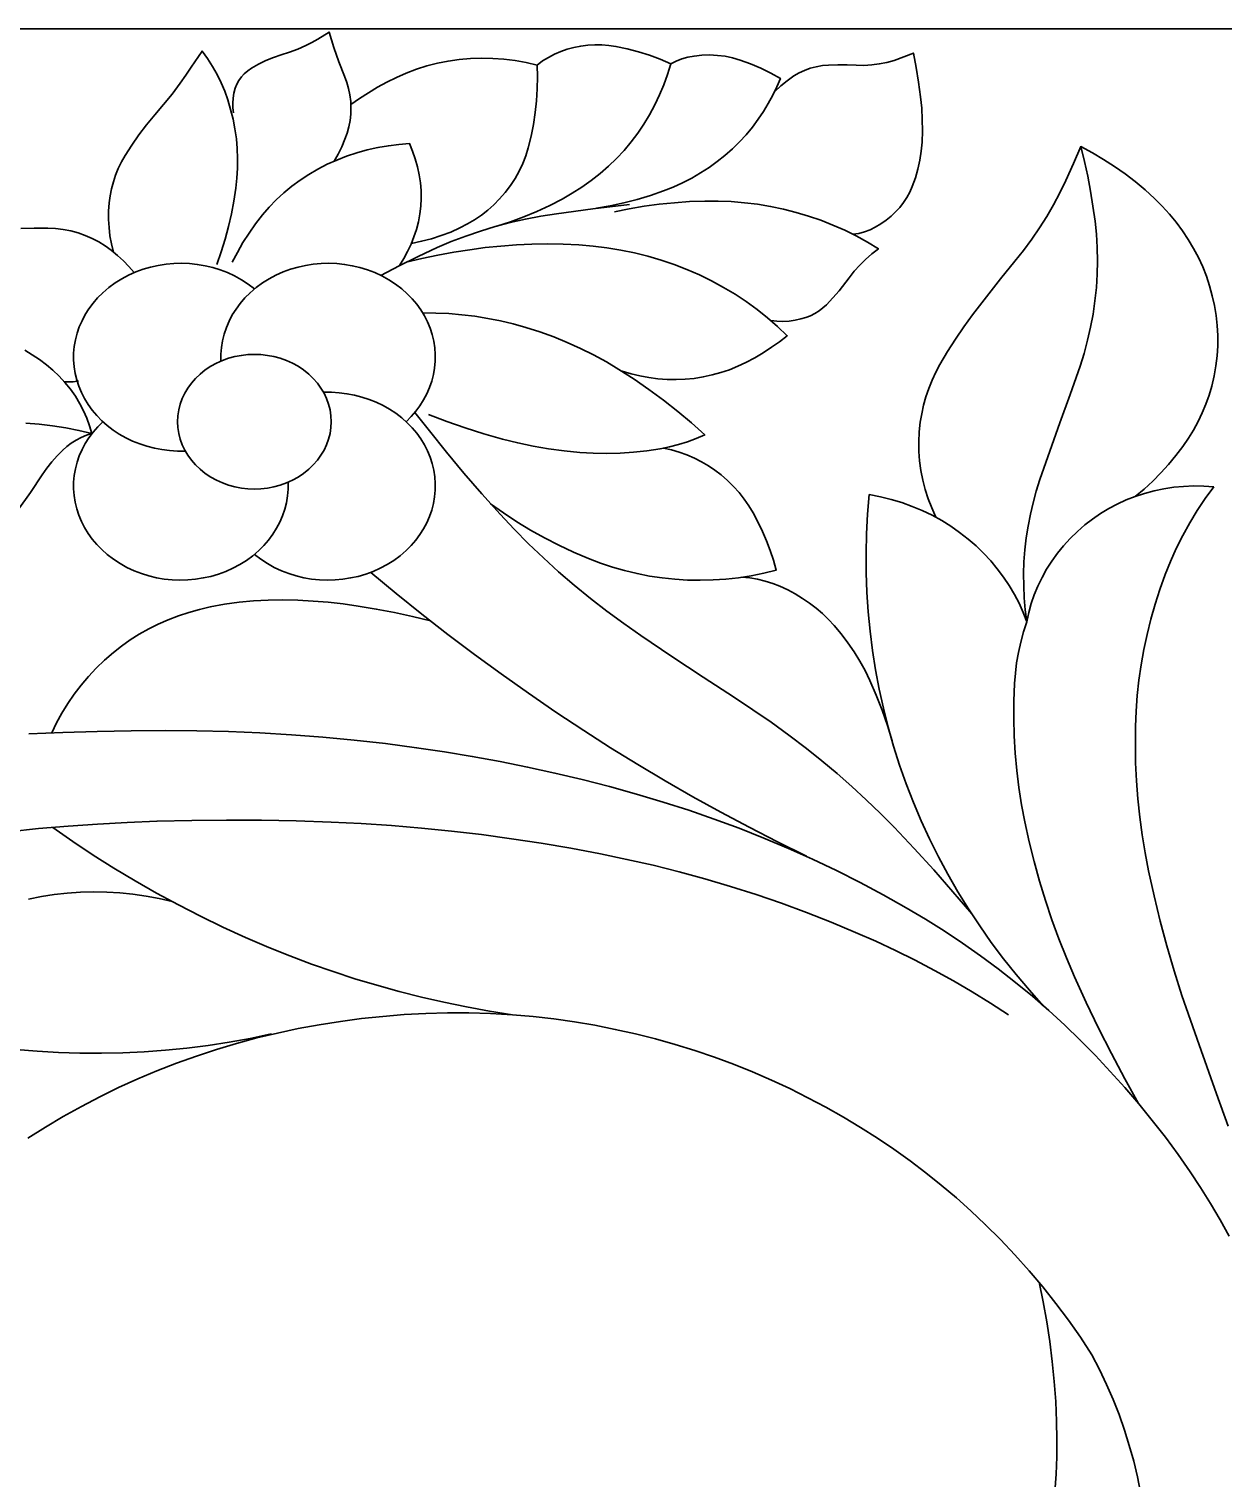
# Model space of a CAD drawing. Header units: millimetres. Extents: x 5940 to 9066, y 1327 to 3250.
# Drawn here: x 7866.7 to 8019.5, y 2942.4 to 3127.9 of the extents above; entities that cross this region are included whole.
import ezdxf

# ---------------------------------------------------------------- set-up
doc = ezdxf.new("R2010")
doc.units = ezdxf.units.MM
doc.layers.add('Default Layer', color=7, linetype='Continuous', lineweight=30)

msp = doc.modelspace()

# ---------------------------------------------------------------- linework, layer by layer
at = {"layer": 'Default Layer', "color": 18, "lineweight": 30, "true_color": 0x000000}
for points in [[(8030.15, 3127.92), (8030.15, 3127.92), (8030.15, 3127.92), (7917.58, 3127.92), (7917.58, 3127.92), (7693.71, 3127.92), (7693.71, 3127.92), (7531.14, 3127.92), (7531.14, 3127.92), (7530.89, 3127.92), (7530.89, 3127.92), (7506.14, 3127.92)], [(7905.7, 3111), (7906.22, 3111.91), (7906.68, 3112.84), (7907.09, 3113.79), (7907.09, 3113.79), (7907.38, 3114.58), (7907.6, 3115.38), (7907.75, 3116.19), (7907.84, 3117.01), (7907.87, 3117.83), (7907.83, 3118.65), (7907.73, 3119.47), (7907.57, 3120.28), (7907.34, 3121.08), (7907.05, 3121.87), (7907.05, 3121.87), (7906.32, 3123.7), (7905.67, 3125.54), (7905.67, 3125.54), (7905.36, 3126.53), (7905.36, 3126.53), (7905.06, 3127.51), (7905.06, 3127.51), (7903.61, 3126.62), (7903.61, 3126.62), (7902.87, 3126.19), (7902.11, 3125.8), (7902.11, 3125.8), (7901.08, 3125.34), (7900.02, 3124.94), (7898.94, 3124.59), (7898.94, 3124.59), (7897.94, 3124.26), (7896.97, 3123.87), (7896.03, 3123.41), (7895.14, 3122.9), (7895.14, 3122.9), (7894.65, 3122.57), (7894.22, 3122.19), (7893.84, 3121.77), (7893.52, 3121.32), (7893.26, 3120.83), (7893.06, 3120.32), (7893.06, 3120.32), (7892.89, 3119.7), (7892.78, 3119.07), (7892.74, 3118.44), (7892.75, 3117.8), (7892.83, 3117.17)], [(7890.69, 3097.78), (7891.25, 3099.38), (7891.75, 3100.99), (7892.19, 3102.61), (7892.57, 3104.25), (7892.89, 3105.89), (7893.14, 3107.55), (7893.14, 3107.55), (7893.28, 3108.81), (7893.35, 3110.08), (7893.36, 3111.35), (7893.31, 3112.61), (7893.2, 3113.87), (7893.02, 3115.13), (7892.78, 3116.38), (7892.47, 3117.62), (7892.11, 3118.85), (7892.11, 3118.85), (7891.72, 3119.95), (7891.26, 3121.03), (7890.74, 3122.08), (7890.16, 3123.11), (7889.52, 3124.12), (7888.82, 3125.09), (7888.82, 3125.09), (7887.43, 3123.02), (7887.43, 3123.02), (7886.73, 3121.99), (7886.01, 3120.96), (7886.01, 3120.96), (7884.97, 3119.58), (7883.89, 3118.23), (7882.76, 3116.91), (7882.76, 3116.91), (7881.72, 3115.66), (7880.74, 3114.38), (7879.82, 3113.06), (7878.96, 3111.71), (7878.96, 3111.71), (7878.5, 3110.89), (7878.09, 3110.06), (7877.75, 3109.2), (7877.46, 3108.33), (7877.22, 3107.45), (7877.05, 3106.56), (7876.93, 3105.65), (7876.93, 3105.65), (7876.86, 3104.6), (7876.85, 3103.54), (7876.91, 3102.49), (7877.03, 3101.44), (7877.21, 3100.39), (7877.46, 3099.36)], [(7915.62, 3100.47), (7916.91, 3100.73), (7918.17, 3101.06), (7919.41, 3101.46), (7920.63, 3101.92), (7921.81, 3102.45), (7921.81, 3102.45), (7922.76, 3102.95), (7923.67, 3103.49), (7924.55, 3104.09), (7925.37, 3104.73), (7926.15, 3105.42), (7926.88, 3106.16), (7926.88, 3106.16), (7927.61, 3106.99), (7928.27, 3107.87), (7928.87, 3108.78), (7929.39, 3109.72), (7929.85, 3110.69), (7930.24, 3111.69), (7930.55, 3112.71), (7930.55, 3112.71), (7930.91, 3114.2), (7931.21, 3115.7), (7931.44, 3117.21), (7931.6, 3118.73), (7931.7, 3120.25), (7931.72, 3121.78), (7931.68, 3123.3), (7931.68, 3123.3), (7930.28, 3123.62), (7928.87, 3123.87), (7927.45, 3124.04), (7926.02, 3124.14), (7924.59, 3124.17), (7923.16, 3124.12), (7921.72, 3124), (7920.3, 3123.81), (7920.3, 3123.81), (7918.93, 3123.53), (7917.57, 3123.18), (7916.25, 3122.76), (7914.95, 3122.27), (7913.69, 3121.71), (7913.69, 3121.71), (7912.47, 3121.1), (7911.27, 3120.45), (7910.11, 3119.76), (7908.97, 3119.02), (7907.87, 3118.25)], [(7926.55, 3102.68), (7928.29, 3103.24), (7929.99, 3103.87), (7931.66, 3104.56), (7933.3, 3105.32), (7934.9, 3106.14), (7934.9, 3106.14), (7936.18, 3106.88), (7937.42, 3107.67), (7938.61, 3108.51), (7939.74, 3109.41), (7940.82, 3110.35), (7941.85, 3111.34), (7942.82, 3112.38), (7943.73, 3113.46), (7944.57, 3114.58), (7945.35, 3115.74), (7946.07, 3116.93), (7946.07, 3116.93), (7946.74, 3118.19), (7947.35, 3119.48), (7947.89, 3120.78), (7948.37, 3122.11), (7948.78, 3123.45), (7948.78, 3123.45), (7947.44, 3124.04), (7946.07, 3124.55), (7944.66, 3125), (7943.23, 3125.38), (7941.77, 3125.69), (7941.77, 3125.69), (7940.87, 3125.82), (7939.96, 3125.89), (7939.06, 3125.9), (7938.16, 3125.84), (7937.28, 3125.73), (7936.4, 3125.55), (7935.55, 3125.32), (7934.72, 3125.03), (7933.91, 3124.68), (7933.13, 3124.28), (7932.39, 3123.82), (7931.68, 3123.3)], [(7939.27, 3104.96), (7941.04, 3105.26), (7942.78, 3105.64), (7944.5, 3106.08), (7946.19, 3106.6), (7947.86, 3107.18), (7947.86, 3107.18), (7949.1, 3107.68), (7950.3, 3108.23), (7951.47, 3108.83), (7952.6, 3109.48), (7953.69, 3110.19), (7954.73, 3110.94), (7955.73, 3111.73), (7956.68, 3112.57), (7957.59, 3113.46), (7958.44, 3114.38), (7959.24, 3115.35), (7959.98, 3116.35), (7959.98, 3116.35), (7960.65, 3117.36), (7961.27, 3118.39), (7961.84, 3119.43), (7962.37, 3120.5), (7962.83, 3121.59), (7962.83, 3121.59), (7961.6, 3122.28), (7960.33, 3122.9), (7959.01, 3123.45), (7957.67, 3123.94), (7957.67, 3123.94), (7956.71, 3124.22), (7955.74, 3124.42), (7954.76, 3124.54), (7953.76, 3124.59), (7952.77, 3124.56), (7951.77, 3124.45), (7951.77, 3124.45), (7950.99, 3124.29), (7950.22, 3124.08), (7949.49, 3123.79), (7948.78, 3123.45)], [(7972.1, 3101.64), (7972.86, 3101.75), (7973.59, 3101.94), (7974.29, 3102.2), (7974.96, 3102.53), (7974.96, 3102.53), (7975.68, 3102.95), (7976.36, 3103.43), (7976.99, 3103.94), (7977.57, 3104.49), (7978.1, 3105.08), (7978.59, 3105.7), (7979.02, 3106.36), (7979.39, 3107.04), (7979.7, 3107.76), (7979.7, 3107.76), (7980.1, 3108.86), (7980.42, 3109.98), (7980.67, 3111.11), (7980.84, 3112.26), (7980.95, 3113.41), (7980.95, 3113.41), (7981, 3114.87), (7980.98, 3116.33), (7980.9, 3117.79), (7980.75, 3119.24), (7980.75, 3119.24), (7980.5, 3121.11), (7980.2, 3122.97), (7979.84, 3124.83), (7979.84, 3124.83), (7978.62, 3124.34), (7977.37, 3123.9), (7977.37, 3123.9), (7976.43, 3123.63), (7975.47, 3123.44), (7974.5, 3123.31), (7973.51, 3123.25), (7972.52, 3123.27), (7972.52, 3123.27), (7971.35, 3123.32), (7970.17, 3123.33), (7968.99, 3123.3), (7968.99, 3123.3), (7968.19, 3123.23), (7967.41, 3123.09), (7966.65, 3122.89), (7965.91, 3122.62), (7965.21, 3122.29), (7964.54, 3121.9), (7964.54, 3121.9), (7963.67, 3121.29), (7962.86, 3120.64), (7962.09, 3119.93)], [(7914.09, 3097.63), (7914.63, 3098.52), (7915.12, 3099.42), (7915.56, 3100.35), (7915.93, 3101.3), (7916.25, 3102.26), (7916.5, 3103.24), (7916.5, 3103.24), (7916.69, 3104.23), (7916.82, 3105.23), (7916.87, 3106.23), (7916.85, 3107.24), (7916.76, 3108.24), (7916.6, 3109.23), (7916.6, 3109.23), (7916.37, 3110.26), (7916.08, 3111.28), (7915.74, 3112.28), (7915.34, 3113.27), (7915.34, 3113.27), (7913.99, 3113.14), (7912.65, 3112.97), (7911.31, 3112.73), (7911.31, 3112.73), (7909.95, 3112.43), (7908.62, 3112.07), (7907.31, 3111.64), (7906.04, 3111.14), (7904.81, 3110.59), (7903.61, 3109.97), (7902.46, 3109.3), (7901.35, 3108.57), (7900.28, 3107.78), (7899.27, 3106.95), (7898.31, 3106.06), (7897.41, 3105.12), (7896.56, 3104.13), (7896.56, 3104.13), (7895.67, 3102.97), (7894.83, 3101.79), (7894.05, 3100.57), (7893.33, 3099.32), (7892.67, 3098.05)], [(8008.22, 3068.05), (8009.36, 3069.02), (8010.46, 3070.03), (8011.5, 3071.09), (8012.5, 3072.18), (8013.43, 3073.31), (8014.32, 3074.48), (8014.32, 3074.48), (8015.03, 3075.51), (8015.68, 3076.57), (8016.27, 3077.65), (8016.8, 3078.76), (8017.27, 3079.88), (8017.68, 3081.03), (8018.03, 3082.2), (8018.03, 3082.2), (8018.33, 3083.49), (8018.55, 3084.78), (8018.7, 3086.08), (8018.78, 3087.37), (8018.78, 3088.67), (8018.71, 3089.96), (8018.58, 3091.24), (8018.37, 3092.51), (8018.09, 3093.77), (8017.75, 3095.02), (8017.33, 3096.25), (8016.86, 3097.46), (8016.31, 3098.65), (8015.7, 3099.82), (8015.02, 3100.96), (8014.28, 3102.08), (8013.48, 3103.17), (8012.61, 3104.22), (8011.68, 3105.24), (8010.69, 3106.23), (8010.69, 3106.23), (8009.48, 3107.32), (8008.22, 3108.37), (8006.92, 3109.37), (8005.57, 3110.31), (8004.17, 3111.21), (8002.74, 3112.06), (8001.26, 3112.85), (8001.26, 3112.85), (8000.32, 3110.68), (7999.34, 3108.52), (7999.34, 3108.52), (7998.59, 3106.96), (7997.77, 3105.42), (7996.9, 3103.92), (7995.97, 3102.44), (7994.98, 3100.99), (7993.93, 3099.57), (7992.83, 3098.19), (7992.83, 3098.19), (7990.99, 3095.92), (7989.18, 3093.63), (7987.4, 3091.32), (7987.4, 3091.32), (7986.28, 3089.78), (7985.21, 3088.21), (7984.19, 3086.61), (7983.24, 3084.98), (7983.24, 3084.98), (7982.7, 3083.97), (7982.22, 3082.94), (7981.8, 3081.9), (7981.44, 3080.83), (7981.14, 3079.75), (7980.9, 3078.66), (7980.71, 3077.56), (7980.71, 3077.56), (7980.59, 3076.32), (7980.53, 3075.08), (7980.55, 3073.84), (7980.64, 3072.61), (7980.81, 3071.38), (7981.04, 3070.16), (7981.35, 3068.96), (7981.73, 3067.76), (7982.18, 3066.59), (7982.7, 3065.43)], [(8001.26, 3112.85), (8001.72, 3110.96), (8002.14, 3109.07), (8002.5, 3107.16), (8002.82, 3105.25), (8003.08, 3103.33), (8003.08, 3103.33), (8003.25, 3101.63), (8003.35, 3099.92), (8003.39, 3098.21), (8003.35, 3096.51), (8003.25, 3094.8), (8003.07, 3093.11), (8002.83, 3091.41), (8002.51, 3089.73), (8002.13, 3088.06), (8001.68, 3086.39), (8001.16, 3084.74), (8001.16, 3084.74), (7999.91, 3081.11), (7998.59, 3077.49), (7998.59, 3077.49), (7997.28, 3073.87), (7996.03, 3070.22), (7996.03, 3070.22), (7995.57, 3068.75), (7995.17, 3067.27), (7994.82, 3065.78), (7994.52, 3064.28), (7994.28, 3062.77), (7994.28, 3062.77), (7994.11, 3061.23), (7993.99, 3059.7), (7993.94, 3058.16), (7993.95, 3056.62), (7994.02, 3055.08), (7994.15, 3053.54), (7994.35, 3052.01), (7994.35, 3052.01), (7993.93, 3050.72), (7993.58, 3049.41), (7993.29, 3048.1), (7993.05, 3046.78), (7992.89, 3045.44), (7992.78, 3044.11), (7992.78, 3044.11), (7992.69, 3041.88), (7992.68, 3039.66), (7992.73, 3037.43), (7992.86, 3035.21), (7993.06, 3033), (7993.34, 3030.79), (7993.68, 3028.58), (7994.1, 3026.39), (7994.1, 3026.39), (7994.66, 3023.86), (7995.28, 3021.34), (7995.98, 3018.83), (7996.74, 3016.35), (7997.57, 3013.87), (7998.47, 3011.42), (7999.43, 3008.99), (8000.46, 3006.57), (8000.46, 3006.57), (8001.96, 3003.27), (8003.53, 3000), (8005.17, 2996.75), (8006.88, 2993.53), (8008.66, 2990.34)], [(7961.6, 3090.58), (7962.38, 3090.5), (7963.15, 3090.48), (7963.93, 3090.52), (7964.7, 3090.63), (7965.45, 3090.79), (7965.45, 3090.79), (7966.07, 3090.98), (7966.67, 3091.21), (7967.23, 3091.5), (7967.76, 3091.82), (7968.26, 3092.2), (7968.72, 3092.61), (7968.72, 3092.61), (7969.55, 3093.48), (7970.33, 3094.39), (7970.33, 3094.39), (7971.62, 3096.07), (7971.62, 3096.07), (7972.27, 3096.89), (7972.97, 3097.67), (7973.72, 3098.41), (7974.52, 3099.11), (7975.37, 3099.77), (7975.37, 3099.77), (7973.96, 3100.63), (7972.52, 3101.42), (7971.05, 3102.15), (7969.53, 3102.82), (7967.99, 3103.43), (7966.42, 3103.97), (7964.82, 3104.44), (7963.2, 3104.85), (7961.56, 3105.19), (7959.9, 3105.47), (7958.23, 3105.68), (7956.54, 3105.81), (7954.84, 3105.88), (7953.14, 3105.88), (7953.14, 3105.88), (7951.19, 3105.81), (7949.25, 3105.67), (7947.32, 3105.48), (7945.4, 3105.22), (7943.48, 3104.9), (7941.59, 3104.52)], [(7943.49, 3105.45), (7938.82, 3104.88), (7934.15, 3104.26), (7934.15, 3104.26), (7932.17, 3103.96), (7930.2, 3103.58), (7928.26, 3103.14), (7926.33, 3102.63), (7924.43, 3102.05), (7922.56, 3101.41), (7920.71, 3100.7), (7918.9, 3099.93), (7918.9, 3099.93), (7916.46, 3098.8), (7914.05, 3097.61), (7911.69, 3096.36)], [(7880.12, 3096.72), (7879.45, 3097.49), (7878.74, 3098.22), (7877.98, 3098.92), (7877.19, 3099.59), (7877.19, 3099.59), (7876.42, 3100.15), (7875.6, 3100.66), (7874.75, 3101.1), (7873.86, 3101.48), (7872.94, 3101.8), (7872, 3102.06), (7871.03, 3102.25), (7870.04, 3102.37), (7869.05, 3102.42), (7869.05, 3102.42), (7867.34, 3102.43), (7865.63, 3102.38)], [(7942.42, 3084.17), (7942.58, 3084.11), (7942.58, 3084.11), (7943.71, 3083.77), (7944.84, 3083.49), (7945.99, 3083.28), (7947.15, 3083.13), (7948.32, 3083.05), (7949.48, 3083.03), (7950.64, 3083.08), (7951.8, 3083.19), (7952.95, 3083.37), (7954.08, 3083.62), (7955.2, 3083.92), (7956.29, 3084.29), (7957.37, 3084.73), (7958.41, 3085.23), (7958.41, 3085.23), (7959.53, 3085.83), (7960.62, 3086.47), (7961.68, 3087.16), (7962.7, 3087.88), (7963.69, 3088.65), (7963.69, 3088.65), (7962.46, 3089.82), (7961.18, 3090.94), (7959.84, 3092.01), (7958.45, 3093.01), (7957.02, 3093.96), (7955.54, 3094.84), (7954.02, 3095.67), (7952.46, 3096.43), (7950.86, 3097.13), (7949.23, 3097.76), (7947.56, 3098.32), (7945.87, 3098.82), (7944.14, 3099.25), (7942.4, 3099.61), (7940.63, 3099.9), (7938.84, 3100.12), (7937.03, 3100.27), (7937.03, 3100.27), (7935.03, 3100.36), (7933.03, 3100.39), (7931.03, 3100.36), (7929.03, 3100.27), (7927.04, 3100.13), (7925.05, 3099.92), (7923.07, 3099.65), (7923.07, 3099.65), (7921.01, 3099.33), (7918.97, 3098.95), (7916.94, 3098.53), (7914.92, 3098.06)], [(7895.52, 3094.63), (7894.71, 3095.25), (7893.86, 3095.81), (7892.98, 3096.3), (7892.06, 3096.72), (7891.13, 3097.08), (7890.17, 3097.38), (7889.19, 3097.61), (7888.2, 3097.78), (7887.2, 3097.88), (7886.2, 3097.92), (7885.2, 3097.9), (7884.2, 3097.81), (7883.21, 3097.65), (7882.23, 3097.44), (7881.27, 3097.16), (7880.33, 3096.81), (7879.42, 3096.41), (7878.53, 3095.94), (7877.69, 3095.4), (7876.87, 3094.81), (7876.11, 3094.15), (7876.11, 3094.15), (7875.45, 3093.5), (7874.86, 3092.81), (7874.33, 3092.09), (7873.86, 3091.35), (7873.45, 3090.57), (7873.1, 3089.78), (7872.82, 3088.96), (7872.6, 3088.12), (7872.46, 3087.28), (7872.38, 3086.42), (7872.37, 3085.55), (7872.37, 3085.55), (7872.44, 3084.68), (7872.57, 3083.83), (7872.77, 3082.99), (7873.04, 3082.17), (7873.37, 3081.37), (7873.77, 3080.59), (7874.23, 3079.84), (7874.75, 3079.12), (7875.33, 3078.43), (7875.97, 3077.77), (7876.66, 3077.16), (7876.66, 3077.16), (7877.42, 3076.57), (7878.22, 3076.05), (7879.06, 3075.57), (7879.93, 3075.16), (7880.83, 3074.79), (7881.75, 3074.49), (7882.71, 3074.25), (7883.67, 3074.06), (7884.66, 3073.94), (7885.66, 3073.88), (7886.66, 3073.88)], [(7914.92, 3077.64), (7915.58, 3078.29), (7916.17, 3078.98), (7916.7, 3079.69), (7917.17, 3080.44), (7917.58, 3081.21), (7917.93, 3082.01), (7918.21, 3082.83), (7918.43, 3083.66), (7918.57, 3084.51), (7918.65, 3085.37), (7918.66, 3086.24), (7918.66, 3086.24), (7918.59, 3087.1), (7918.46, 3087.96), (7918.26, 3088.8), (7917.99, 3089.62), (7917.66, 3090.42), (7917.26, 3091.2), (7916.8, 3091.95), (7916.28, 3092.67), (7915.7, 3093.36), (7915.06, 3094.02), (7914.37, 3094.63), (7914.37, 3094.63), (7913.56, 3095.25), (7912.71, 3095.81), (7911.83, 3096.3), (7910.92, 3096.72), (7909.98, 3097.08), (7909.02, 3097.38), (7908.04, 3097.61), (7907.05, 3097.78), (7906.06, 3097.88), (7905.05, 3097.92), (7904.05, 3097.9), (7903.05, 3097.81), (7902.06, 3097.65), (7901.09, 3097.44), (7900.13, 3097.16), (7899.19, 3096.81), (7898.27, 3096.41), (7897.39, 3095.94), (7896.54, 3095.4), (7895.73, 3094.81), (7894.96, 3094.15), (7894.96, 3094.15), (7894.3, 3093.49), (7893.7, 3092.79), (7893.16, 3092.06), (7892.68, 3091.3), (7892.27, 3090.51), (7891.92, 3089.69), (7891.64, 3088.86), (7891.43, 3088.01), (7891.29, 3087.15), (7891.22, 3086.27), (7891.22, 3085.39)], [(7917.8, 3078.54), (7920.12, 3077.66), (7922.47, 3076.85), (7924.85, 3076.1), (7927.26, 3075.42), (7927.26, 3075.42), (7929.2, 3074.93), (7931.17, 3074.52), (7933.16, 3074.17), (7935.16, 3073.9), (7937.17, 3073.71), (7937.17, 3073.71), (7938.88, 3073.61), (7940.6, 3073.58), (7942.31, 3073.62), (7944.02, 3073.73), (7945.73, 3073.92), (7947.42, 3074.18), (7947.42, 3074.18), (7948.61, 3074.42), (7949.77, 3074.71), (7950.92, 3075.07), (7952.04, 3075.48), (7953.14, 3075.95), (7953.14, 3075.95), (7951.43, 3077.48), (7949.68, 3078.95), (7947.87, 3080.38), (7946, 3081.75), (7944.09, 3083.08), (7942.13, 3084.34), (7942.13, 3084.34), (7940.55, 3085.29), (7938.92, 3086.18), (7937.25, 3087.01), (7935.55, 3087.78), (7933.81, 3088.49), (7932.04, 3089.13), (7930.24, 3089.71), (7930.24, 3089.71), (7928.64, 3090.16), (7927.02, 3090.54), (7925.38, 3090.87), (7923.73, 3091.13), (7922.07, 3091.33), (7920.4, 3091.47), (7918.73, 3091.55), (7917.05, 3091.57)], [(7865.25, 3066.32), (7866.84, 3068.56), (7868.37, 3070.84), (7868.37, 3070.84), (7868.95, 3071.68), (7869.58, 3072.49), (7870.26, 3073.27), (7870.98, 3074.01), (7870.98, 3074.01), (7871.51, 3074.48), (7872.08, 3074.91), (7872.69, 3075.29), (7873.34, 3075.62), (7874.01, 3075.9), (7874.72, 3076.13), (7874.72, 3076.13), (7874.43, 3077.11), (7874.08, 3078.07), (7873.66, 3079.02), (7873.18, 3079.94), (7873.18, 3079.94), (7872.6, 3080.89), (7871.96, 3081.79), (7871.27, 3082.65), (7870.52, 3083.46), (7869.73, 3084.22), (7868.89, 3084.93), (7868.01, 3085.6), (7867.09, 3086.21), (7866.13, 3086.78)], [(7902.47, 3071.55), (7903.05, 3072.11), (7903.58, 3072.71), (7904.03, 3073.34), (7904.43, 3074), (7904.75, 3074.69), (7905.01, 3075.4), (7905.19, 3076.14), (7905.31, 3076.88), (7905.35, 3077.64), (7905.35, 3077.64), (7905.31, 3078.4), (7905.19, 3079.15), (7905.01, 3079.88), (7904.75, 3080.59), (7904.43, 3081.28), (7904.03, 3081.94), (7903.57, 3082.57), (7903.05, 3083.17), (7902.47, 3083.73), (7902.47, 3083.73), (7901.81, 3084.26), (7901.11, 3084.73), (7900.37, 3085.13), (7899.61, 3085.48), (7898.82, 3085.76), (7898.01, 3085.98), (7897.18, 3086.13), (7896.35, 3086.23), (7895.51, 3086.26), (7894.68, 3086.23), (7893.84, 3086.13), (7893.02, 3085.98), (7892.21, 3085.76), (7891.42, 3085.48), (7890.66, 3085.13), (7889.92, 3084.73), (7889.22, 3084.26), (7888.56, 3083.73), (7888.56, 3083.73), (7887.98, 3083.17), (7887.45, 3082.57), (7887, 3081.94), (7886.6, 3081.28), (7886.28, 3080.59), (7886.02, 3079.88), (7885.84, 3079.14), (7885.72, 3078.4), (7885.68, 3077.64), (7885.68, 3077.64), (7885.72, 3076.88), (7885.84, 3076.14), (7886.02, 3075.4), (7886.28, 3074.69), (7886.6, 3074), (7887, 3073.34), (7887.45, 3072.71), (7887.98, 3072.11), (7888.56, 3071.55), (7888.56, 3071.55), (7889.22, 3071.02), (7889.92, 3070.55), (7890.66, 3070.15), (7891.42, 3069.8), (7892.21, 3069.52), (7893.02, 3069.3), (7893.84, 3069.15), (7894.68, 3069.05), (7895.52, 3069.02), (7896.35, 3069.05), (7897.19, 3069.15), (7898.01, 3069.3), (7898.82, 3069.52), (7899.61, 3069.8), (7900.37, 3070.15), (7901.11, 3070.55), (7901.81, 3071.02), (7902.47, 3071.55)], [(7895.51, 3060.65), (7896.32, 3060.03), (7897.17, 3059.47), (7898.05, 3058.98), (7898.97, 3058.56), (7899.9, 3058.2), (7900.86, 3057.9), (7901.84, 3057.67), (7902.83, 3057.5), (7903.83, 3057.4), (7904.83, 3057.36), (7905.83, 3057.39), (7906.83, 3057.48), (7907.82, 3057.63), (7908.8, 3057.84), (7909.76, 3058.12), (7910.7, 3058.47), (7911.61, 3058.88), (7912.49, 3059.35), (7913.34, 3059.88), (7914.15, 3060.47), (7914.92, 3061.13), (7914.92, 3061.13), (7915.57, 3061.78), (7916.17, 3062.47), (7916.7, 3063.19), (7917.17, 3063.93), (7917.58, 3064.71), (7917.93, 3065.5), (7918.21, 3066.32), (7918.42, 3067.16), (7918.57, 3068), (7918.65, 3068.86), (7918.66, 3069.73), (7918.66, 3069.73), (7918.59, 3070.6), (7918.46, 3071.45), (7918.26, 3072.29), (7917.99, 3073.11), (7917.66, 3073.91), (7917.26, 3074.69), (7916.8, 3075.44), (7916.28, 3076.17), (7915.7, 3076.86), (7915.06, 3077.51), (7914.37, 3078.13), (7914.37, 3078.13), (7913.61, 3078.71), (7912.81, 3079.23), (7911.97, 3079.71), (7911.1, 3080.13), (7910.2, 3080.49), (7909.27, 3080.79), (7908.32, 3081.03), (7907.35, 3081.22), (7906.37, 3081.34), (7905.37, 3081.4), (7904.37, 3081.4)], [(7916.05, 3078.82), (7917.91, 3076.45), (7917.91, 3076.45), (7920.08, 3073.73), (7922.31, 3071.04), (7924.6, 3068.39), (7926.95, 3065.78), (7926.95, 3065.78), (7928.74, 3063.88), (7930.59, 3062.02), (7932.49, 3060.2), (7934.44, 3058.43), (7936.45, 3056.7), (7938.51, 3055.02), (7940.61, 3053.39), (7942.77, 3051.8), (7944.97, 3050.27), (7944.97, 3050.27), (7948.94, 3047.59), (7952.93, 3044.95), (7956.95, 3042.34), (7956.95, 3042.34), (7959.31, 3040.77), (7961.64, 3039.16), (7963.92, 3037.5), (7966.16, 3035.79), (7966.16, 3035.79), (7968.13, 3034.21), (7970.07, 3032.59), (7971.96, 3030.93), (7973.81, 3029.23), (7975.61, 3027.49), (7977.36, 3025.71), (7977.36, 3025.71), (7979.93, 3023), (7982.44, 3020.26), (7984.9, 3017.47), (7987.3, 3014.65)], [(7874.72, 3076.13), (7873.05, 3076.53), (7871.37, 3076.86), (7869.68, 3077.12), (7867.98, 3077.31), (7866.28, 3077.43)], [(7876.11, 3077.64), (7875.46, 3076.99), (7874.86, 3076.31), (7874.33, 3075.59), (7873.86, 3074.84), (7873.45, 3074.07), (7873.1, 3073.27), (7872.82, 3072.45), (7872.61, 3071.62), (7872.46, 3070.77), (7872.38, 3069.91), (7872.37, 3069.04), (7872.37, 3069.04), (7872.44, 3068.18), (7872.57, 3067.32), (7872.77, 3066.48), (7873.04, 3065.66), (7873.37, 3064.86), (7873.77, 3064.08), (7874.23, 3063.33), (7874.75, 3062.61), (7875.33, 3061.92), (7875.97, 3061.26), (7876.66, 3060.65), (7876.66, 3060.65), (7877.47, 3060.03), (7878.32, 3059.47), (7879.2, 3058.98), (7880.11, 3058.56), (7881.05, 3058.2), (7882.01, 3057.9), (7882.99, 3057.67), (7883.98, 3057.5), (7884.97, 3057.4), (7885.98, 3057.36), (7886.98, 3057.39), (7887.98, 3057.48), (7888.97, 3057.63), (7889.94, 3057.84), (7890.9, 3058.12), (7891.84, 3058.47), (7892.76, 3058.87), (7893.64, 3059.35), (7894.49, 3059.88), (7895.3, 3060.47), (7896.07, 3061.13), (7896.07, 3061.13), (7896.73, 3061.79), (7897.33, 3062.49), (7897.87, 3063.22), (7898.35, 3063.99), (7898.76, 3064.77), (7899.11, 3065.59), (7899.39, 3066.42), (7899.6, 3067.27), (7899.74, 3068.13), (7899.81, 3069.01), (7899.81, 3069.89)], [(7925.72, 3067.12), (7927.39, 3065.95), (7929.09, 3064.83), (7930.85, 3063.77), (7932.64, 3062.77), (7934.48, 3061.83), (7936.35, 3060.94), (7938.26, 3060.12), (7938.26, 3060.12), (7939.78, 3059.54), (7941.32, 3059.02), (7942.89, 3058.57), (7944.47, 3058.19), (7946.07, 3057.88), (7947.68, 3057.64), (7949.3, 3057.47), (7950.93, 3057.37), (7952.56, 3057.34), (7954.2, 3057.38), (7955.83, 3057.49), (7957.46, 3057.67), (7959.08, 3057.92), (7960.69, 3058.24), (7962.28, 3058.63), (7962.28, 3058.63), (7961.93, 3059.89), (7961.51, 3061.15), (7961.05, 3062.38), (7960.52, 3063.6), (7959.95, 3064.8), (7959.33, 3065.99), (7959.33, 3065.99), (7958.79, 3066.88), (7958.2, 3067.74), (7957.54, 3068.57), (7956.83, 3069.36), (7956.07, 3070.11), (7955.25, 3070.82), (7955.25, 3070.82), (7954.45, 3071.43), (7953.61, 3071.99), (7952.73, 3072.51), (7951.81, 3072.97), (7950.86, 3073.38), (7949.88, 3073.73), (7948.88, 3074.03), (7947.85, 3074.27)], [(8018.3, 3069.31), (8017, 3069.4), (8015.71, 3069.42), (8014.42, 3069.36), (8013.15, 3069.24), (8011.89, 3069.05), (8010.65, 3068.79), (8009.43, 3068.46), (8008.23, 3068.07), (8007.07, 3067.62), (8005.93, 3067.1), (8004.83, 3066.52), (8003.77, 3065.88), (8002.75, 3065.18), (8001.78, 3064.42), (8001.78, 3064.42), (8000.82, 3063.58), (7999.91, 3062.69), (7999.06, 3061.76), (7998.28, 3060.79), (7997.55, 3059.79), (7996.89, 3058.76), (7996.3, 3057.7), (7995.77, 3056.6), (7995.31, 3055.49), (7994.92, 3054.35), (7994.6, 3053.19), (7994.35, 3052.01)], [(8018.3, 3069.31), (8017.19, 3067.8), (8016.16, 3066.25), (8015.2, 3064.67), (8014.3, 3063.06), (8013.48, 3061.42), (8012.73, 3059.76), (8012.05, 3058.06), (8012.05, 3058.06), (8011.37, 3056.17), (8010.76, 3054.26), (8010.22, 3052.34), (8009.74, 3050.4), (8009.33, 3048.46), (8008.98, 3046.5), (8008.7, 3044.54), (8008.48, 3042.57), (8008.34, 3040.59), (8008.26, 3038.6), (8008.26, 3038.6), (8008.24, 3036.28), (8008.28, 3033.97), (8008.4, 3031.65), (8008.57, 3029.34), (8008.82, 3027.03), (8009.13, 3024.73), (8009.5, 3022.43), (8009.94, 3020.14), (8009.94, 3020.14), (8010.64, 3016.92), (8011.42, 3013.71), (8012.27, 3010.52), (8013.2, 3007.34), (8014.19, 3004.18), (8014.19, 3004.18), (8016.39, 2997.88), (8018.64, 2991.6), (8018.64, 2991.6), (8020.11, 2987.43)], [(7974.19, 3068.3), (7973.98, 3065.8), (7973.84, 3063.3), (7973.78, 3060.8), (7973.79, 3058.3), (7973.88, 3055.8), (7974.05, 3053.31), (7974.29, 3050.82), (7974.61, 3048.34), (7975, 3045.87), (7975.46, 3043.4), (7976.01, 3040.95), (7976.62, 3038.51), (7977.31, 3036.08), (7978.08, 3033.66), (7978.08, 3033.66), (7978.92, 3031.27), (7979.84, 3028.9), (7980.83, 3026.55), (7981.9, 3024.23), (7983.04, 3021.95), (7984.25, 3019.69), (7985.54, 3017.46), (7986.89, 3015.27), (7988.32, 3013.11), (7989.81, 3010.98), (7991.37, 3008.89), (7993, 3006.85), (7994.7, 3004.84), (7996.46, 3002.87)], [(7994.35, 3052.01), (7993.89, 3053.21), (7993.36, 3054.39), (7992.76, 3055.53), (7992.1, 3056.65), (7991.37, 3057.74), (7990.58, 3058.79), (7989.73, 3059.81), (7988.83, 3060.79), (7987.86, 3061.73), (7986.84, 3062.62), (7986.84, 3062.62), (7985.76, 3063.47), (7984.63, 3064.26), (7983.46, 3064.99), (7982.24, 3065.66), (7980.98, 3066.26), (7979.69, 3066.8), (7978.36, 3067.28), (7977, 3067.69), (7975.61, 3068.03), (7974.19, 3068.3)], [(7910.39, 3058.35), (7913.64, 3055.66), (7916.93, 3053.01), (7920.28, 3050.4), (7923.66, 3047.85), (7927.1, 3045.34), (7930.57, 3042.87), (7934.09, 3040.46), (7937.66, 3038.09), (7937.66, 3038.09), (7941.09, 3035.9), (7944.56, 3033.76), (7948.07, 3031.67), (7951.61, 3029.63), (7955.2, 3027.65), (7958.82, 3025.71), (7962.47, 3023.83), (7966.16, 3022)], [(7977.12, 3036.8), (7976.51, 3038.76), (7975.84, 3040.7), (7975.09, 3042.62), (7974.27, 3044.52), (7974.27, 3044.52), (7973.66, 3045.77), (7972.99, 3046.99), (7972.26, 3048.18), (7971.46, 3049.34), (7970.61, 3050.47), (7969.69, 3051.56), (7969.69, 3051.56), (7968.98, 3052.33), (7968.21, 3053.07), (7967.4, 3053.76), (7966.55, 3054.41), (7965.66, 3055.02), (7964.73, 3055.58), (7963.76, 3056.1), (7962.76, 3056.57), (7962.76, 3056.57), (7961.84, 3056.93), (7960.88, 3057.23), (7959.9, 3057.47), (7958.9, 3057.63), (7957.89, 3057.73)], [(7918.04, 3052.13), (7915.74, 3052.69), (7913.43, 3053.2), (7911.11, 3053.65), (7908.77, 3054.04), (7908.77, 3054.04), (7906.86, 3054.31), (7904.94, 3054.52), (7903.01, 3054.68), (7901.08, 3054.78), (7899.14, 3054.82), (7899.14, 3054.82), (7897.27, 3054.8), (7895.4, 3054.69), (7893.54, 3054.52), (7891.69, 3054.26), (7889.85, 3053.93), (7889.85, 3053.93), (7888.47, 3053.61), (7887.11, 3053.23), (7885.78, 3052.79), (7884.48, 3052.29), (7883.21, 3051.73), (7881.98, 3051.11), (7880.78, 3050.43), (7879.63, 3049.7), (7878.52, 3048.91), (7877.46, 3048.07), (7877.46, 3048.07), (7876.34, 3047.09), (7875.28, 3046.07), (7874.27, 3045), (7873.33, 3043.89), (7872.45, 3042.74), (7871.63, 3041.56), (7870.88, 3040.34), (7870.2, 3039.09), (7869.58, 3037.81)], [(8020.25, 2973.38), (8019.09, 2975.47), (8017.87, 2977.54), (8016.59, 2979.58), (8015.26, 2981.59), (8015.26, 2981.59), (8013.7, 2983.82), (8012.08, 2986.02), (8010.4, 2988.18), (8008.67, 2990.31), (8006.88, 2992.41), (8005.04, 2994.46), (8003.15, 2996.48), (8001.2, 2998.46), (8001.2, 2998.46), (7999.21, 3000.38), (7997.16, 3002.26), (7995.06, 3004.09), (7992.91, 3005.86), (7990.7, 3007.59), (7988.44, 3009.26), (7986.14, 3010.88), (7983.78, 3012.45), (7981.38, 3013.96), (7978.93, 3015.41), (7978.93, 3015.41), (7975.99, 3017.06), (7973.02, 3018.65), (7970, 3020.17), (7966.94, 3021.63), (7963.84, 3023.01), (7960.71, 3024.34), (7957.53, 3025.59), (7954.33, 3026.77), (7951.09, 3027.89), (7947.82, 3028.94), (7947.82, 3028.94), (7944.39, 3029.96), (7940.93, 3030.92), (7937.46, 3031.82), (7933.97, 3032.66), (7930.46, 3033.43), (7926.94, 3034.14), (7923.39, 3034.79), (7919.84, 3035.38), (7916.26, 3035.9), (7916.26, 3035.9), (7912.27, 3036.42), (7908.27, 3036.86), (7904.26, 3037.24), (7900.24, 3037.55), (7896.22, 3037.79), (7892.19, 3037.96), (7888.16, 3038.06), (7884.12, 3038.09), (7884.12, 3038.09), (7879.75, 3038.06), (7875.38, 3037.99), (7871.01, 3037.86), (7866.65, 3037.68)], [(7864.1, 3025.15), (7867.88, 3025.54), (7871.66, 3025.86), (7875.44, 3026.13), (7879.23, 3026.34), (7883.03, 3026.49), (7883.03, 3026.49), (7887.49, 3026.59), (7891.95, 3026.63), (7896.4, 3026.61), (7900.86, 3026.52), (7905.32, 3026.37), (7905.32, 3026.37), (7909.18, 3026.18), (7913.04, 3025.93), (7916.89, 3025.61), (7920.73, 3025.22), (7924.57, 3024.77), (7928.39, 3024.25), (7932.2, 3023.67), (7936, 3023.03), (7939.79, 3022.32), (7939.79, 3022.32), (7943.17, 3021.61), (7946.52, 3020.85), (7949.86, 3020.01), (7953.17, 3019.1), (7956.45, 3018.13), (7959.71, 3017.09), (7962.94, 3015.98), (7966.14, 3014.81), (7969.31, 3013.57), (7972.45, 3012.26), (7972.45, 3012.26), (7975.02, 3011.12), (7977.56, 3009.93), (7980.06, 3008.69), (7982.53, 3007.39), (7984.96, 3006.04), (7987.35, 3004.64), (7989.71, 3003.19), (7992.02, 3001.69)], [(7869.7, 3025.7), (7872.26, 3023.9), (7874.87, 3022.16), (7877.53, 3020.47), (7880.24, 3018.84), (7882.99, 3017.27), (7885.78, 3015.77), (7888.61, 3014.32), (7891.48, 3012.93), (7894.39, 3011.6), (7897.34, 3010.33), (7897.34, 3010.33), (7900.05, 3009.24), (7902.8, 3008.21), (7905.57, 3007.24), (7908.36, 3006.33), (7911.18, 3005.48), (7914.02, 3004.7), (7916.88, 3003.97), (7919.77, 3003.31), (7922.67, 3002.71), (7925.59, 3002.18), (7928.52, 3001.71)], [(7884.97, 3016.2), (7883.32, 3016.59), (7881.65, 3016.9), (7879.97, 3017.14), (7878.29, 3017.31), (7876.61, 3017.41), (7874.92, 3017.44), (7873.24, 3017.4), (7871.57, 3017.28), (7869.9, 3017.1), (7868.25, 3016.85), (7866.61, 3016.53)], [(8008.92, 2940.56), (8008.51, 2942.57), (8008.03, 2944.58), (8007.47, 2946.57), (8006.85, 2948.55), (8006.16, 2950.52), (8005.4, 2952.46), (8004.57, 2954.39), (8003.67, 2956.3), (8002.69, 2958.19), (8002.69, 2958.19), (8001.22, 2960.42), (7999.68, 2962.61), (7998.07, 2964.76), (7996.39, 2966.87), (7994.65, 2968.94), (7992.84, 2970.97), (7990.97, 2972.95), (7989.04, 2974.88), (7989.04, 2974.88), (7987.21, 2976.6), (7985.34, 2978.28), (7983.41, 2979.91), (7981.44, 2981.49), (7979.42, 2983.01), (7977.35, 2984.49), (7975.24, 2985.92), (7973.08, 2987.29), (7970.88, 2988.61), (7968.63, 2989.88), (7966.35, 2991.09), (7964.02, 2992.25), (7961.66, 2993.35), (7961.66, 2993.35), (7959.26, 2994.39), (7956.83, 2995.37), (7954.37, 2996.28), (7951.88, 2997.13), (7949.37, 2997.91), (7946.83, 2998.62), (7944.27, 2999.27), (7941.69, 2999.84), (7939.09, 3000.36), (7936.47, 3000.8), (7933.83, 3001.17), (7931.18, 3001.48), (7928.52, 3001.71), (7928.52, 3001.71), (7925.74, 3001.86), (7922.97, 3001.94), (7920.2, 3001.94), (7917.44, 3001.87), (7914.69, 3001.73), (7911.95, 3001.51), (7909.22, 3001.23), (7906.51, 3000.87), (7903.81, 3000.44), (7901.13, 2999.94), (7898.48, 2999.37), (7895.84, 2998.74), (7893.23, 2998.03), (7890.64, 2997.26), (7888.08, 2996.42), (7885.55, 2995.51), (7883.04, 2994.53), (7880.58, 2993.49), (7878.14, 2992.39), (7875.74, 2991.22), (7873.38, 2989.98), (7871.05, 2988.68), (7868.77, 2987.32), (7866.53, 2985.9)], [(7864.98, 2997.28), (7867.71, 2997.05), (7870.45, 2996.89), (7870.45, 2996.89), (7873.19, 2996.8), (7875.94, 2996.78), (7878.68, 2996.84), (7881.41, 2996.97), (7884.14, 2997.17), (7886.87, 2997.44), (7889.58, 2997.79), (7892.28, 2998.2), (7894.96, 2998.69), (7897.64, 2999.25)], [(7997.93, 2940.63), (7998.09, 2942.88), (7998.19, 2945.13), (7998.21, 2947.37), (7998.17, 2949.62), (7998.17, 2949.62), (7998.05, 2952.19), (7997.86, 2954.75), (7997.61, 2957.31), (7997.29, 2959.86), (7996.91, 2962.41), (7996.46, 2964.95), (7995.95, 2967.48)]]:
    msp.add_lwpolyline(points, dxfattribs=at)
msp.add_open_spline([(7871.19, 3082.74), (7871.8, 3082.71), (7872.41, 3082.75), (7873.01, 3082.84)], degree=3, dxfattribs=at)

doc.saveas('drawing.dxf')
